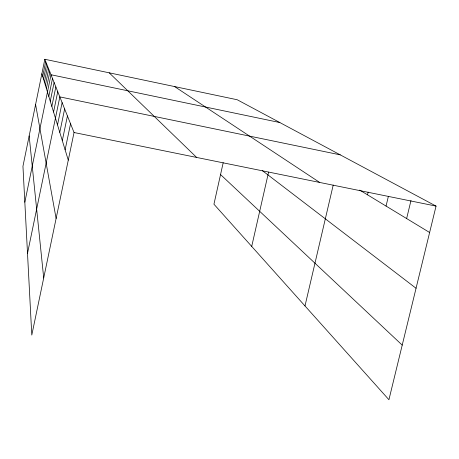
<?xml version="1.0" encoding="UTF-8"?>
<svg xmlns="http://www.w3.org/2000/svg" width="459" height="459" viewBox="0 0 459 459"><rect width="100%" height="100%" fill="white"/><g stroke="black" fill="none" stroke-linecap="round" stroke-linejoin="round"><path stroke-width="0.69" d="M44.833 59.274L22.95 166.284L31.791 335.087L74.042 132.519L44.833 59.274L237.223 99.752L436.05 206.102L388.928 399.726L213.94 204.215L223.194 162.71M42.676 76.383L45.722 61.495M43.519 79.149L46.657 63.841M44.42 82.086L47.644 66.325M45.366 85.202L48.7 68.965M46.382 88.507L49.813 71.765M24.832 202.201L51.006 74.748L279.852 122.553M48.803 96.436L52.492 78.483M50.26 101.198L54.105 82.517M51.838 106.368L55.849 86.9M53.56 112.002L57.754 91.674M27.511 253.357L59.836 96.889L340.262 154.867M57.507 124.911L62.12 102.621M59.785 132.364L64.639 108.938M62.309 140.62L67.433 115.943M65.121 149.829L70.548 123.758M251.71 246.414L268.59 172.119M304.994 305.946L333.217 185.04M367.516 194.828L368.158 192.097M386.053 206.068L388.383 196.314M406.634 218.553L410.983 200.52M74.042 132.519L436.05 206.102M359.724 190.101L429.624 232.501M174.604 86.579L319.699 182.452M262.387 170.65L416.055 288.263M220.549 174.575L402.216 345.116M109.202 72.815L196.659 157.443M41.872 73.761L68.276 160.151M35.59 104.468L56.107 218.507M29.158 135.921L43.703 277.982"/></g></svg>
